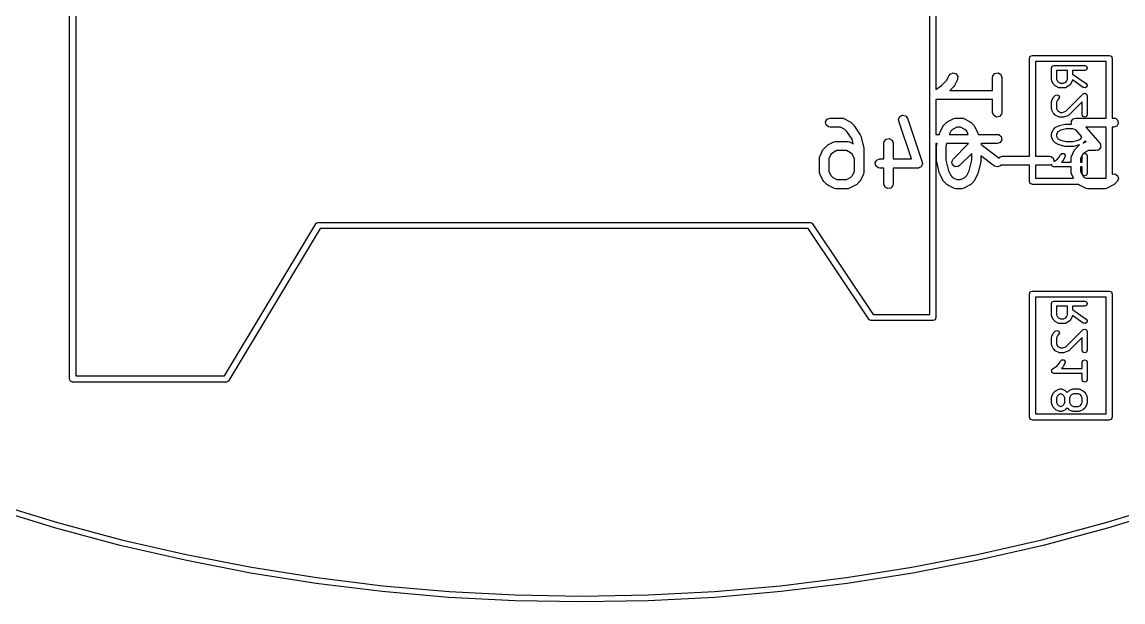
# Model space of a CAD drawing. Extents: x 107.3 to 170.9, y -113.5 to -51.4.
# Drawn here: x 130.01 to 147.93, y -113.5 to -104.06 of the extents above; entities that cross this region are included whole.
import ezdxf

# ---------------------------------------------------------------- set-up
doc = ezdxf.new("R2010")
doc.units = 0
doc.layers.add('BLACK', color=7, linetype='CONTINUOUS')

msp = doc.modelspace()

# ---------------------------------------------------------------- linework, layer by layer
at = {"layer": 'BLACK', "linetype": 'CONTINUOUS'}
for p, q in [((130.781, -109.867), (130.781, -94.6671)), ((130.881, -94.7171), (130.881, -109.817)), ((144.781, -108.817), (144.781, -94.7171)), ((144.881, -94.6671), (144.881, -105.154)), ((146.402, -104.65), (146.417, -104.615)), ((146.417, -104.615), (146.452, -104.6)), ((146.452, -104.6), (147.702, -104.6)), ((147.702, -104.6), (147.737, -104.615)), ((147.737, -104.615), (147.752, -104.65)), ((146.402, -106.239), (146.402, -104.65)), ((146.502, -104.7), (146.502, -106.239)), ((147.652, -104.7), (146.502, -104.7)), ((146.763, -104.805), (146.775, -104.776)), ((146.763, -104.995), (146.763, -104.805)), ((146.775, -104.776), (146.803, -104.765)), ((146.803, -104.765), (147.303, -104.765)), ((147.303, -104.765), (147.331, -104.776)), ((147.331, -104.776), (147.343, -104.805)), ((147.343, -104.805), (147.331, -104.833)), ((147.652, -105.619), (147.652, -104.7)), ((147.752, -104.65), (147.752, -105.619)), ((145.056, -105.01), (145.098, -104.926)), ((145.098, -104.926), (145.114, -104.905)), ((145.114, -104.905), (145.161, -104.885)), ((145.161, -104.885), (145.21, -104.899)), ((145.232, -104.993), (145.185, -105.088)), ((145.21, -104.899), (145.238, -104.942)), ((145.238, -104.942), (145.232, -104.993)), ((145.804, -104.96), (145.809, -104.934)), ((145.804, -105.17), (145.804, -104.96)), ((145.809, -104.934), (145.842, -104.895)), ((145.842, -104.895), (145.892, -104.886)), ((145.892, -104.886), (145.937, -104.911)), ((145.937, -104.911), (145.954, -104.96)), ((145.954, -104.96), (145.954, -105.531)), ((146.767, -105.004), (146.763, -104.995)), ((146.843, -104.845), (146.843, -104.986)), ((147.025, -104.845), (146.843, -104.845)), ((146.843, -104.986), (146.86, -105.019)), ((147.008, -105.019), (147.025, -104.986)), ((147.025, -104.986), (147.025, -104.845)), ((147.103, -104.999), (147.102, -105.004)), ((147.28, -105.123), (147.103, -104.999)), ((147.303, -104.845), (147.105, -104.845)), ((147.105, -104.845), (147.105, -104.903)), ((147.105, -104.903), (147.326, -105.058)), ((147.331, -104.833), (147.303, -104.845)), ((144.881, -105.154), (144.974, -105.092)), ((144.974, -105.092), (145.056, -105.01)), ((145.171, -105.108), (145.108, -105.17)), ((145.108, -105.17), (145.804, -105.17)), ((145.185, -105.088), (145.171, -105.106)), ((145.171, -105.106), (145.171, -105.108)), ((146.767, -105.013), (146.767, -105.004)), ((146.791, -105.061), (146.767, -105.013)), ((146.796, -105.065), (146.791, -105.061)), ((146.799, -105.071), (146.796, -105.065)), ((146.823, -105.095), (146.799, -105.071)), ((146.829, -105.097), (146.823, -105.095)), ((146.833, -105.102), (146.829, -105.097)), ((146.881, -105.126), (146.833, -105.102)), ((146.86, -105.019), (146.875, -105.034)), ((146.875, -105.034), (146.908, -105.05)), ((146.89, -105.127), (146.881, -105.126)), ((146.898, -105.13), (146.89, -105.127)), ((146.97, -105.13), (146.898, -105.13)), ((146.908, -105.05), (146.96, -105.05)), ((146.96, -105.05), (146.994, -105.034)), ((146.978, -105.127), (146.97, -105.13)), ((146.988, -105.126), (146.978, -105.127)), ((147.035, -105.102), (146.988, -105.126)), ((146.994, -105.034), (147.008, -105.019)), ((147.04, -105.097), (147.035, -105.102)), ((147.046, -105.095), (147.04, -105.097)), ((147.07, -105.071), (147.046, -105.095)), ((147.072, -105.065), (147.07, -105.071)), ((147.077, -105.061), (147.072, -105.065)), ((147.101, -105.013), (147.077, -105.061)), ((147.102, -105.004), (147.101, -105.013)), ((147.31, -105.13), (147.28, -105.123)), ((147.336, -105.113), (147.31, -105.13)), ((147.326, -105.058), (147.343, -105.084)), ((147.343, -105.084), (147.336, -105.113)), ((145.804, -105.32), (144.881, -105.32)), ((144.881, -105.32), (144.881, -105.885)), ((145.804, -105.531), (145.804, -105.32)), ((146.763, -105.352), (146.767, -105.344)), ((146.763, -105.471), (146.763, -105.352)), ((146.767, -105.334), (146.791, -105.287)), ((146.767, -105.344), (146.767, -105.334)), ((146.791, -105.287), (146.796, -105.283)), ((146.796, -105.283), (146.799, -105.276)), ((146.799, -105.276), (146.823, -105.253)), ((146.823, -105.253), (146.851, -105.241)), ((146.86, -105.328), (146.843, -105.362)), ((146.851, -105.241), (146.879, -105.253)), ((146.879, -105.309), (146.86, -105.328)), ((146.879, -105.253), (146.891, -105.281)), ((146.891, -105.281), (146.879, -105.309)), ((146.996, -105.508), (147.275, -105.229)), ((147.263, -105.354), (147.046, -105.571)), ((147.263, -105.567), (147.263, -105.354)), ((147.275, -105.229), (147.286, -105.224)), ((147.286, -105.224), (147.303, -105.217)), ((147.303, -105.217), (147.331, -105.229)), ((147.331, -105.229), (147.343, -105.257)), ((147.343, -105.257), (147.343, -105.567)), ((145.822, -105.579), (145.804, -105.531)), ((145.954, -105.531), (145.95, -105.557)), ((146.767, -105.48), (146.763, -105.471)), ((146.767, -105.489), (146.767, -105.48)), ((146.791, -105.537), (146.767, -105.489)), ((146.796, -105.541), (146.791, -105.537)), ((146.843, -105.362), (146.843, -105.462)), ((146.843, -105.462), (146.86, -105.495)), ((146.86, -105.495), (146.875, -105.51)), ((146.875, -105.51), (146.908, -105.527)), ((146.908, -105.527), (146.94, -105.527)), ((146.94, -105.527), (146.996, -105.508)), ((143.084, -105.681), (143.109, -105.637)), ((143.093, -105.732), (143.084, -105.681)), ((143.109, -105.637), (143.158, -105.619)), ((143.158, -105.619), (143.348, -105.619)), ((143.348, -105.619), (143.374, -105.624)), ((143.374, -105.624), (143.377, -105.627)), ((143.377, -105.627), (143.382, -105.627)), ((143.382, -105.627), (143.477, -105.675)), ((143.477, -105.675), (143.495, -105.688)), ((143.495, -105.688), (143.496, -105.689)), ((143.496, -105.689), (143.544, -105.737)), ((144.273, -105.645), (144.292, -105.597)), ((144.277, -105.671), (144.273, -105.645)), ((144.482, -106.286), (144.277, -105.671)), ((144.292, -105.597), (144.337, -105.573)), ((144.337, -105.573), (144.387, -105.583)), ((144.387, -105.583), (144.419, -105.623)), ((144.419, -105.623), (144.657, -106.337)), ((145.009, -105.737), (145.057, -105.689)), ((145.057, -105.689), (145.075, -105.676)), ((145.075, -105.676), (145.076, -105.675)), ((145.076, -105.675), (145.172, -105.627)), ((145.172, -105.627), (145.197, -105.62)), ((145.197, -105.62), (145.201, -105.621)), ((145.201, -105.621), (145.205, -105.619)), ((145.205, -105.619), (145.3, -105.619)), ((145.3, -105.619), (145.326, -105.624)), ((145.326, -105.624), (145.33, -105.627)), ((145.33, -105.627), (145.334, -105.627)), ((145.334, -105.627), (145.429, -105.675)), ((145.429, -105.675), (145.447, -105.688)), ((145.447, -105.688), (145.449, -105.689)), ((145.449, -105.689), (145.496, -105.737)), ((145.866, -105.605), (145.822, -105.579)), ((145.917, -105.596), (145.866, -105.605)), ((145.95, -105.557), (145.917, -105.596)), ((146.799, -105.547), (146.796, -105.541)), ((146.823, -105.571), (146.799, -105.547)), ((146.829, -105.574), (146.823, -105.571)), ((146.833, -105.579), (146.829, -105.574)), ((146.881, -105.602), (146.833, -105.579)), ((146.89, -105.603), (146.881, -105.602)), ((146.889, -105.742), (146.984, -105.718)), ((146.898, -105.607), (146.89, -105.603)), ((146.946, -105.607), (146.898, -105.607)), ((146.952, -105.604), (146.946, -105.607)), ((146.959, -105.605), (146.952, -105.604)), ((147.03, -105.581), (146.959, -105.605)), ((146.984, -105.718), (146.989, -105.719)), ((146.989, -105.719), (146.994, -105.717)), ((146.994, -105.717), (147.088, -105.717)), ((147.037, -105.575), (147.03, -105.581)), ((147.046, -105.571), (147.037, -105.575)), ((147.084, -105.681), (147.087, -105.676)), ((147.087, -105.701), (147.084, -105.681)), ((147.087, -105.67), (147.099, -105.655)), ((147.087, -105.676), (147.087, -105.67)), ((147.088, -105.717), (147.087, -105.701)), ((147.099, -105.655), (147.109, -105.637)), ((147.109, -105.637), (147.115, -105.635)), ((147.115, -105.635), (147.119, -105.63)), ((147.119, -105.63), (147.139, -105.626)), ((147.139, -105.626), (147.158, -105.619)), ((147.158, -105.619), (147.652, -105.619)), ((147.275, -105.595), (147.263, -105.567)), ((147.303, -105.607), (147.275, -105.595)), ((147.331, -105.595), (147.303, -105.607)), ((147.343, -105.567), (147.331, -105.595)), ((147.752, -105.619), (147.777, -105.619)), ((147.777, -105.619), (147.802, -105.624)), ((147.802, -105.624), (147.842, -105.657)), ((147.85, -105.708), (147.825, -105.752)), ((147.842, -105.657), (147.85, -105.708)), ((143.132, -105.765), (143.093, -105.732)), ((143.158, -105.769), (143.132, -105.765)), ((143.33, -105.769), (143.158, -105.769)), ((143.399, -105.804), (143.33, -105.769)), ((143.433, -105.837), (143.399, -105.804)), ((143.517, -105.963), (143.433, -105.837)), ((143.544, -105.737), (143.551, -105.746)), ((143.551, -105.746), (143.553, -105.748)), ((143.553, -105.748), (143.649, -105.891)), ((143.649, -105.891), (143.659, -105.914)), ((144.881, -105.885), (144.938, -105.885)), ((144.938, -105.885), (144.942, -105.867)), ((144.942, -105.867), (144.947, -105.855)), ((144.947, -105.855), (144.948, -105.851)), ((144.948, -105.851), (144.995, -105.756)), ((144.995, -105.756), (145.009, -105.738)), ((145.009, -105.738), (145.009, -105.737)), ((145.124, -105.834), (145.099, -105.885)), ((145.099, -105.885), (145.407, -105.885)), ((145.154, -105.804), (145.124, -105.834)), ((145.223, -105.769), (145.154, -105.804)), ((145.283, -105.769), (145.223, -105.769)), ((145.351, -105.804), (145.283, -105.769)), ((145.382, -105.834), (145.351, -105.804)), ((145.407, -105.885), (145.382, -105.834)), ((145.496, -105.737), (145.509, -105.755)), ((145.509, -105.755), (145.51, -105.756)), ((145.51, -105.756), (145.558, -105.851)), ((145.558, -105.851), (145.562, -105.864)), ((145.562, -105.864), (145.564, -105.867)), ((145.564, -105.867), (145.568, -105.885)), ((145.568, -105.885), (145.879, -105.885)), ((145.879, -105.885), (145.905, -105.889)), ((145.905, -105.889), (145.944, -105.922)), ((146.763, -105.876), (146.767, -105.868)), ((146.763, -105.924), (146.763, -105.876)), ((146.767, -105.858), (146.791, -105.811)), ((146.767, -105.868), (146.767, -105.858)), ((146.791, -105.811), (146.796, -105.806)), ((146.796, -105.806), (146.799, -105.8)), ((146.799, -105.8), (146.823, -105.776)), ((146.823, -105.776), (146.829, -105.774)), ((146.829, -105.774), (146.833, -105.769)), ((146.833, -105.769), (146.881, -105.745)), ((146.86, -105.852), (146.843, -105.886)), ((146.843, -105.886), (146.843, -105.914)), ((146.875, -105.838), (146.86, -105.852)), ((146.912, -105.819), (146.875, -105.838)), ((146.881, -105.745), (146.885, -105.745)), ((146.885, -105.745), (146.889, -105.742)), ((146.999, -105.797), (146.912, -105.819)), ((147.108, -105.797), (146.999, -105.797)), ((147.159, -105.81), (147.108, -105.797)), ((147.259, -105.924), (147.159, -105.81)), ((147.323, -105.769), (147.547, -106.026)), ((147.652, -105.769), (147.323, -105.769)), ((147.652, -106.6), (147.652, -105.769)), ((147.777, -105.769), (147.752, -105.769)), ((147.752, -105.769), (147.752, -106.531)), ((147.825, -105.752), (147.777, -105.769)), ((143.057, -106.118), (143.105, -106.07)), ((143.105, -106.07), (143.123, -106.057)), ((143.123, -106.057), (143.124, -106.056)), ((143.124, -106.056), (143.219, -106.008)), ((143.219, -106.008), (143.244, -106.001)), ((143.244, -106.001), (143.249, -106.002)), ((143.249, -106.002), (143.253, -106)), ((143.253, -106), (143.443, -106)), ((143.443, -106), (143.469, -106.005)), ((143.469, -106.005), (143.472, -106.008)), ((143.472, -106.008), (143.477, -106.008)), ((143.477, -106.008), (143.535, -106.037)), ((143.535, -106.037), (143.517, -105.963)), ((143.659, -105.914), (143.659, -105.914)), ((143.659, -105.914), (143.707, -106.105)), ((144.035, -106.028), (144.039, -106.002)), ((144.035, -106.286), (144.035, -106.028)), ((144.039, -106.002), (144.072, -105.963)), ((144.072, -105.963), (144.123, -105.954)), ((144.123, -105.954), (144.167, -105.98)), ((144.167, -105.98), (144.185, -106.028)), ((144.185, -106.028), (144.185, -106.286)), ((144.9, -106.035), (144.881, -106.035)), ((144.881, -106.035), (144.881, -108.867)), ((144.892, -106.075), (144.895, -106.061)), ((144.892, -106.314), (144.892, -106.075)), ((144.894, -106.057), (144.9, -106.035)), ((144.895, -106.061), (144.894, -106.057)), ((145.055, -106.035), (145.042, -106.085)), ((145.413, -106.035), (145.055, -106.035)), ((145.16, -106.287), (145.413, -106.035)), ((145.625, -106.035), (145.613, -106.047)), ((145.613, -106.047), (145.911, -106.27)), ((145.879, -106.035), (145.625, -106.035)), ((145.928, -106.017), (145.879, -106.035)), ((145.953, -105.973), (145.928, -106.017)), ((145.944, -105.922), (145.953, -105.973)), ((146.767, -105.932), (146.763, -105.924)), ((146.767, -105.942), (146.767, -105.932)), ((146.791, -105.989), (146.767, -105.942)), ((146.796, -105.994), (146.791, -105.989)), ((146.799, -106), (146.796, -105.994)), ((146.823, -106.024), (146.799, -106)), ((146.829, -106.026), (146.823, -106.024)), ((146.833, -106.031), (146.829, -106.026)), ((146.881, -106.055), (146.833, -106.031)), ((146.843, -105.914), (146.86, -105.948)), ((146.86, -105.948), (146.875, -105.962)), ((146.875, -105.962), (146.912, -105.981)), ((146.885, -106.055), (146.881, -106.055)), ((146.889, -106.058), (146.885, -106.055)), ((146.984, -106.082), (146.889, -106.058)), ((146.912, -105.981), (146.999, -106.003)), ((146.999, -106.003), (147.108, -106.003)), ((147.108, -106.003), (147.194, -105.981)), ((147.217, -106.058), (147.122, -106.082)), ((147.152, -106.118), (147.2, -106.07)), ((147.194, -105.981), (147.232, -105.962)), ((147.2, -106.07), (147.217, -106.058)), ((147.232, -105.962), (147.247, -105.948)), ((147.247, -105.948), (147.259, -105.924)), ((147.277, -106.027), (147.315, -106.008)), ((147.278, -106.026), (147.277, -106.027)), ((147.284, -106.024), (147.278, -106.026)), ((147.308, -106), (147.284, -106.024)), ((147.31, -105.994), (147.308, -106)), ((147.315, -105.989), (147.31, -105.994)), ((147.329, -106.004), (147.315, -105.989)), ((147.315, -105.989), (147.315, -105.989)), ((147.315, -106.008), (147.329, -106.004)), ((147.547, -106.026), (147.553, -106.036)), ((147.553, -106.036), (147.556, -106.038)), ((147.556, -106.038), (147.556, -106.041)), ((147.556, -106.041), (147.561, -106.048)), ((147.561, -106.048), (147.561, -106.069)), ((147.561, -106.069), (147.565, -106.088)), ((142.987, -106.266), (142.992, -106.24)), ((142.992, -106.24), (142.995, -106.237)), ((142.995, -106.232), (143.043, -106.137)), ((142.995, -106.237), (142.995, -106.232)), ((143.043, -106.137), (143.056, -106.119)), ((143.056, -106.119), (143.057, -106.118)), ((143.172, -106.215), (143.137, -106.284)), ((143.202, -106.185), (143.172, -106.215)), ((143.271, -106.15), (143.202, -106.185)), ((143.426, -106.15), (143.271, -106.15)), ((143.494, -106.185), (143.426, -106.15)), ((143.525, -106.215), (143.494, -106.185)), ((143.559, -106.284), (143.525, -106.215)), ((143.707, -106.105), (143.708, -106.12)), ((143.708, -106.12), (143.709, -106.123)), ((143.709, -106.123), (143.709, -106.504)), ((145.042, -106.085), (145.042, -106.304)), ((145.464, -106.196), (145.266, -106.394)), ((145.464, -106.304), (145.464, -106.196)), ((145.834, -106.4), (145.614, -106.235)), ((145.614, -106.235), (145.614, -106.314)), ((145.911, -106.27), (145.919, -106.256)), ((145.919, -106.256), (145.967, -106.239)), ((145.967, -106.239), (146.402, -106.239)), ((146.502, -106.239), (146.729, -106.239)), ((146.729, -106.239), (146.755, -106.243)), ((146.755, -106.243), (146.794, -106.276)), ((146.889, -106.257), (146.91, -106.215)), ((146.91, -106.215), (146.933, -106.195)), ((146.933, -106.195), (146.964, -106.198)), ((146.982, -106.251), (146.958, -106.299)), ((146.964, -106.198), (146.984, -106.221)), ((146.984, -106.221), (146.982, -106.251)), ((146.989, -106.081), (146.984, -106.082)), ((146.994, -106.083), (146.989, -106.081)), ((147.113, -106.083), (146.994, -106.083)), ((147.083, -106.266), (147.087, -106.24)), ((147.087, -106.24), (147.09, -106.237)), ((147.09, -106.237), (147.091, -106.232)), ((147.091, -106.232), (147.138, -106.137)), ((147.117, -106.081), (147.113, -106.083)), ((147.122, -106.082), (147.117, -106.081)), ((147.138, -106.137), (147.151, -106.119)), ((147.151, -106.119), (147.152, -106.118)), ((147.267, -106.215), (147.233, -106.284)), ((147.263, -106.233), (147.273, -106.208)), ((147.263, -106.336), (147.263, -106.233)), ((147.273, -106.208), (147.267, -106.215)), ((147.297, -106.185), (147.278, -106.204)), ((147.278, -106.204), (147.303, -106.193)), ((147.366, -106.15), (147.297, -106.185)), ((147.303, -106.193), (147.331, -106.205)), ((147.331, -106.205), (147.343, -106.233)), ((147.343, -106.233), (147.343, -106.519)), ((147.491, -106.15), (147.366, -106.15)), ((147.51, -106.144), (147.491, -106.15)), ((147.53, -106.14), (147.51, -106.144)), ((147.534, -106.135), (147.53, -106.14)), ((147.539, -106.133), (147.534, -106.135)), ((147.549, -106.115), (147.539, -106.133)), ((147.562, -106.1), (147.549, -106.115)), ((147.565, -106.088), (147.562, -106.094)), ((147.562, -106.094), (147.562, -106.1)), ((142.987, -106.504), (142.987, -106.266)), ((143.137, -106.284), (143.137, -106.486)), ((143.559, -106.486), (143.559, -106.284)), ((143.893, -106.348), (143.919, -106.304)), ((143.902, -106.399), (143.893, -106.348)), ((143.941, -106.432), (143.902, -106.399)), ((143.919, -106.304), (143.967, -106.286)), ((143.967, -106.436), (143.941, -106.432)), ((143.967, -106.286), (144.035, -106.286)), ((144.185, -106.286), (144.482, -106.286)), ((144.592, -106.434), (144.586, -106.436)), ((144.597, -106.435), (144.592, -106.434)), ((144.615, -106.426), (144.597, -106.435)), ((144.634, -106.419), (144.615, -106.426)), ((144.637, -106.414), (144.634, -106.419)), ((144.642, -106.411), (144.637, -106.414)), ((144.65, -106.392), (144.642, -106.411)), ((144.66, -106.374), (144.65, -106.392)), ((144.657, -106.337), (144.661, -106.363)), ((144.661, -106.363), (144.659, -106.369)), ((144.659, -106.369), (144.66, -106.374)), ((144.893, -106.317), (144.892, -106.314)), ((144.894, -106.332), (144.893, -106.317)), ((144.942, -106.522), (144.894, -106.332)), ((145.042, -106.304), (145.085, -106.478)), ((145.138, -106.334), (145.16, -106.287)), ((145.151, -106.383), (145.138, -106.334)), ((145.193, -106.413), (145.151, -106.383)), ((145.244, -106.408), (145.193, -106.413)), ((145.266, -106.394), (145.244, -106.408)), ((145.42, -106.478), (145.464, -106.304)), ((145.611, -106.332), (145.564, -106.522)), ((145.614, -106.314), (145.611, -106.328)), ((145.611, -106.328), (145.611, -106.332)), ((145.883, -106.415), (145.834, -106.4)), ((145.931, -106.395), (145.883, -106.415)), ((145.938, -106.381), (145.931, -106.395)), ((145.941, -106.384), (145.938, -106.381)), ((145.967, -106.389), (145.941, -106.384)), ((146.402, -106.389), (145.967, -106.389)), ((146.402, -106.65), (146.402, -106.389)), ((146.729, -106.389), (146.502, -106.389)), ((146.502, -106.389), (146.502, -106.6)), ((146.763, -106.376), (146.729, -106.389)), ((146.768, -106.387), (146.763, -106.376)), ((146.763, -106.376), (146.763, -106.376)), ((146.77, -106.398), (146.768, -106.387)), ((146.773, -106.401), (146.77, -106.398)), ((146.775, -106.404), (146.773, -106.401)), ((146.786, -106.409), (146.775, -106.404)), ((146.795, -106.415), (146.786, -106.409)), ((146.794, -106.276), (146.803, -106.327)), ((146.799, -106.415), (146.795, -106.415)), ((146.803, -106.416), (146.799, -106.415)), ((146.801, -106.329), (146.849, -106.297)), ((146.803, -106.327), (146.801, -106.329)), ((147.083, -106.416), (146.803, -106.416)), ((146.849, -106.297), (146.889, -106.257)), ((146.951, -106.309), (146.924, -106.336)), ((146.924, -106.336), (147.083, -106.336)), ((146.953, -106.303), (146.951, -106.309)), ((146.958, -106.299), (146.953, -106.303)), ((147.083, -106.336), (147.083, -106.266)), ((147.083, -106.504), (147.083, -106.416)), ((147.233, -106.284), (147.233, -106.336)), ((147.233, -106.336), (147.263, -106.336)), ((147.263, -106.416), (147.233, -106.416)), ((147.233, -106.416), (147.233, -106.486)), ((147.263, -106.519), (147.263, -106.416)), ((142.989, -106.508), (142.987, -106.504)), ((142.988, -106.513), (142.989, -106.508)), ((142.995, -106.538), (142.988, -106.513)), ((143.043, -106.633), (142.995, -106.538)), ((143.137, -106.486), (143.172, -106.555)), ((143.172, -106.555), (143.202, -106.585)), ((143.202, -106.585), (143.271, -106.619)), ((143.426, -106.619), (143.494, -106.585)), ((143.494, -106.585), (143.525, -106.555)), ((143.525, -106.555), (143.559, -106.486)), ((143.701, -106.538), (143.653, -106.633)), ((143.704, -106.53), (143.701, -106.533)), ((143.701, -106.533), (143.701, -106.538)), ((143.709, -106.504), (143.704, -106.53)), ((144.035, -106.436), (143.967, -106.436)), ((144.035, -106.694), (144.035, -106.436)), ((144.586, -106.436), (144.185, -106.436)), ((144.185, -106.436), (144.185, -106.694)), ((144.944, -106.525), (144.942, -106.522)), ((144.948, -106.538), (144.944, -106.525)), ((144.995, -106.633), (144.948, -106.538)), ((145.085, -106.478), (145.124, -106.555)), ((145.124, -106.555), (145.154, -106.585)), ((145.154, -106.585), (145.223, -106.619)), ((145.283, -106.619), (145.351, -106.585)), ((145.351, -106.585), (145.382, -106.555)), ((145.382, -106.555), (145.42, -106.478)), ((145.558, -106.538), (145.51, -106.633)), ((145.564, -106.522), (145.558, -106.534)), ((145.558, -106.534), (145.558, -106.538)), ((146.502, -106.6), (147.122, -106.6)), ((147.084, -106.508), (147.083, -106.504)), ((147.083, -106.513), (147.084, -106.508)), ((147.091, -106.538), (147.083, -106.513)), ((147.122, -106.6), (147.091, -106.538)), ((147.233, -106.486), (147.267, -106.555)), ((147.275, -106.547), (147.263, -106.519)), ((147.267, -106.555), (147.297, -106.585)), ((147.303, -106.559), (147.275, -106.547)), ((147.297, -106.585), (147.327, -106.6)), ((147.331, -106.547), (147.303, -106.559)), ((147.327, -106.6), (147.652, -106.6)), ((147.343, -106.519), (147.331, -106.547)), ((147.752, -106.531), (147.796, -106.527)), ((147.796, -106.527), (147.838, -106.556)), ((147.851, -106.606), (147.83, -106.652)), ((147.838, -106.556), (147.851, -106.606)), ((143.044, -106.634), (143.043, -106.633)), ((143.057, -106.652), (143.044, -106.634)), ((143.105, -106.7), (143.057, -106.652)), ((143.106, -106.701), (143.105, -106.7)), ((143.124, -106.714), (143.106, -106.701)), ((143.219, -106.762), (143.124, -106.714)), ((143.224, -106.762), (143.219, -106.762)), ((143.227, -106.765), (143.224, -106.762)), ((143.253, -106.769), (143.227, -106.765)), ((143.443, -106.769), (143.253, -106.769)), ((143.271, -106.619), (143.426, -106.619)), ((143.448, -106.768), (143.443, -106.769)), ((143.452, -106.769), (143.448, -106.768)), ((143.477, -106.762), (143.452, -106.769)), ((143.572, -106.714), (143.477, -106.762)), ((143.573, -106.713), (143.572, -106.714)), ((143.592, -106.7), (143.573, -106.713)), ((143.639, -106.652), (143.592, -106.7)), ((143.64, -106.651), (143.639, -106.652)), ((143.653, -106.633), (143.64, -106.651)), ((144.053, -106.743), (144.035, -106.694)), ((144.097, -106.768), (144.053, -106.743)), ((144.147, -106.759), (144.097, -106.768)), ((144.18, -106.72), (144.147, -106.759)), ((144.185, -106.694), (144.18, -106.72)), ((144.996, -106.634), (144.995, -106.633)), ((145.009, -106.652), (144.996, -106.634)), ((145.057, -106.7), (145.009, -106.652)), ((145.058, -106.701), (145.057, -106.7)), ((145.076, -106.714), (145.058, -106.701)), ((145.172, -106.762), (145.076, -106.714)), ((145.176, -106.762), (145.172, -106.762)), ((145.18, -106.765), (145.176, -106.762)), ((145.205, -106.769), (145.18, -106.765)), ((145.3, -106.769), (145.205, -106.769)), ((145.223, -106.619), (145.283, -106.619)), ((145.305, -106.768), (145.3, -106.769)), ((145.309, -106.769), (145.305, -106.768)), ((145.334, -106.762), (145.309, -106.769)), ((145.429, -106.714), (145.334, -106.762)), ((145.43, -106.713), (145.429, -106.714)), ((145.449, -106.7), (145.43, -106.713)), ((145.496, -106.652), (145.449, -106.7)), ((145.497, -106.651), (145.496, -106.652)), ((145.51, -106.633), (145.497, -106.651)), ((146.417, -106.685), (146.402, -106.65)), ((146.452, -106.7), (146.417, -106.685)), ((147.2, -106.7), (146.452, -106.7)), ((147.201, -106.701), (147.2, -106.7)), ((147.219, -106.714), (147.201, -106.701)), ((147.315, -106.762), (147.219, -106.714)), ((147.319, -106.762), (147.315, -106.762)), ((147.322, -106.765), (147.319, -106.762)), ((147.348, -106.769), (147.322, -106.765)), ((147.634, -106.769), (147.348, -106.769)), ((147.638, -106.768), (147.634, -106.769)), ((147.642, -106.769), (147.638, -106.768)), ((147.667, -106.762), (147.642, -106.769)), ((147.763, -106.714), (147.667, -106.762)), ((147.764, -106.713), (147.763, -106.714)), ((147.782, -106.7), (147.764, -106.713)), ((147.83, -106.652), (147.782, -106.7)), ((134.796, -107.332), (134.808, -107.327)), ((134.808, -107.327), (134.819, -107.319)), ((134.819, -107.319), (134.826, -107.32)), ((134.826, -107.32), (134.831, -107.317)), ((134.831, -107.317), (142.831, -107.317)), ((142.831, -107.317), (142.836, -107.319)), ((142.836, -107.319), (142.841, -107.318)), ((142.841, -107.318), (142.853, -107.326)), ((142.853, -107.326), (142.867, -107.332)), ((133.303, -109.817), (134.789, -107.341)), ((134.86, -107.417), (133.374, -109.893)), ((134.789, -107.341), (134.794, -107.338)), ((134.794, -107.338), (134.796, -107.332)), ((142.805, -107.417), (134.86, -107.417)), ((143.79, -108.895), (142.805, -107.417)), ((142.867, -107.332), (142.869, -107.337)), ((142.869, -107.337), (142.873, -107.339)), ((142.873, -107.339), (143.858, -108.817)), ((146.402, -108.485), (146.417, -108.45)), ((146.402, -110.485), (146.402, -108.485)), ((146.417, -108.45), (146.452, -108.435)), ((146.452, -108.435), (147.702, -108.435)), ((146.502, -108.535), (146.502, -110.435)), ((147.652, -108.535), (146.502, -108.535)), ((147.652, -110.435), (147.652, -108.535)), ((147.702, -108.435), (147.737, -108.45)), ((147.737, -108.45), (147.752, -108.485)), ((147.752, -108.485), (147.752, -110.485)), ((146.763, -108.64), (146.775, -108.612)), ((146.763, -108.831), (146.763, -108.64)), ((146.775, -108.612), (146.803, -108.6)), ((146.803, -108.6), (147.303, -108.6)), ((146.843, -108.68), (146.843, -108.821)), ((147.025, -108.68), (146.843, -108.68)), ((147.025, -108.821), (147.025, -108.68)), ((147.303, -108.68), (147.105, -108.68)), ((147.105, -108.68), (147.105, -108.738)), ((147.105, -108.738), (147.326, -108.893)), ((147.303, -108.6), (147.331, -108.612)), ((147.331, -108.668), (147.303, -108.68)), ((147.331, -108.612), (147.343, -108.64)), ((147.343, -108.64), (147.331, -108.668)), ((143.794, -108.898), (143.79, -108.895)), ((143.796, -108.902), (143.794, -108.898)), ((143.809, -108.908), (143.796, -108.902)), ((143.822, -108.916), (143.809, -108.908)), ((143.827, -108.915), (143.822, -108.916)), ((143.831, -108.917), (143.827, -108.915)), ((144.831, -108.917), (143.831, -108.917)), ((143.858, -108.817), (144.781, -108.817)), ((144.867, -108.902), (144.831, -108.917)), ((144.881, -108.867), (144.867, -108.902)), ((146.767, -108.839), (146.763, -108.831)), ((146.767, -108.849), (146.767, -108.839)), ((146.791, -108.896), (146.767, -108.849)), ((146.796, -108.9), (146.791, -108.896)), ((146.799, -108.907), (146.796, -108.9)), ((146.823, -108.93), (146.799, -108.907)), ((146.829, -108.933), (146.823, -108.93)), ((146.833, -108.938), (146.829, -108.933)), ((146.881, -108.962), (146.833, -108.938)), ((146.843, -108.821), (146.86, -108.855)), ((146.86, -108.855), (146.875, -108.869)), ((146.875, -108.869), (146.908, -108.886)), ((146.908, -108.886), (146.96, -108.886)), ((146.96, -108.886), (146.994, -108.869)), ((147.035, -108.938), (146.988, -108.962)), ((146.994, -108.869), (147.008, -108.855)), ((147.008, -108.855), (147.025, -108.821)), ((147.04, -108.933), (147.035, -108.938)), ((147.046, -108.93), (147.04, -108.933)), ((147.07, -108.907), (147.046, -108.93)), ((147.072, -108.9), (147.07, -108.907)), ((147.077, -108.896), (147.072, -108.9)), ((147.101, -108.849), (147.077, -108.896)), ((147.102, -108.839), (147.101, -108.849)), ((147.103, -108.835), (147.102, -108.839)), ((147.28, -108.959), (147.103, -108.835)), ((147.326, -108.893), (147.343, -108.919)), ((147.343, -108.919), (147.336, -108.949)), ((146.767, -109.17), (146.791, -109.122)), ((146.791, -109.122), (146.796, -109.118)), ((146.796, -109.118), (146.799, -109.112)), ((146.799, -109.112), (146.823, -109.088)), ((146.823, -109.088), (146.851, -109.076)), ((146.851, -109.076), (146.879, -109.088)), ((146.879, -109.088), (146.891, -109.116)), ((146.891, -109.116), (146.879, -109.145)), ((146.89, -108.962), (146.881, -108.962)), ((146.898, -108.966), (146.89, -108.962)), ((146.97, -108.966), (146.898, -108.966)), ((146.978, -108.962), (146.97, -108.966)), ((146.988, -108.962), (146.978, -108.962)), ((146.996, -109.343), (147.275, -109.064)), ((147.275, -109.064), (147.283, -109.061)), ((147.31, -108.965), (147.28, -108.959)), ((147.283, -109.061), (147.303, -109.053)), ((147.303, -109.053), (147.331, -109.064)), ((147.336, -108.949), (147.31, -108.965)), ((147.331, -109.064), (147.343, -109.093)), ((147.343, -109.093), (147.343, -109.402)), ((146.763, -109.188), (146.767, -109.179)), ((146.763, -109.307), (146.763, -109.188)), ((146.767, -109.179), (146.767, -109.17)), ((146.86, -109.164), (146.843, -109.197)), ((146.843, -109.197), (146.843, -109.297)), ((146.843, -109.297), (146.86, -109.331)), ((146.879, -109.145), (146.86, -109.164)), ((147.263, -109.189), (147.046, -109.407)), ((147.263, -109.402), (147.263, -109.189)), ((146.767, -109.315), (146.763, -109.307)), ((146.767, -109.325), (146.767, -109.315)), ((146.791, -109.372), (146.767, -109.325)), ((146.796, -109.377), (146.791, -109.372)), ((146.799, -109.383), (146.796, -109.377)), ((146.823, -109.407), (146.799, -109.383)), ((146.829, -109.409), (146.823, -109.407)), ((146.833, -109.414), (146.829, -109.409)), ((146.881, -109.438), (146.833, -109.414)), ((146.86, -109.331), (146.875, -109.345)), ((146.875, -109.345), (146.908, -109.362)), ((146.89, -109.439), (146.881, -109.438)), ((146.898, -109.442), (146.89, -109.439)), ((146.946, -109.442), (146.898, -109.442)), ((146.908, -109.362), (146.94, -109.362)), ((146.94, -109.362), (146.996, -109.343)), ((146.952, -109.44), (146.946, -109.442)), ((146.959, -109.44), (146.952, -109.44)), ((147.03, -109.416), (146.959, -109.44)), ((147.037, -109.41), (147.03, -109.416)), ((147.046, -109.407), (147.037, -109.41)), ((147.275, -109.43), (147.263, -109.402)), ((147.303, -109.442), (147.275, -109.43)), ((147.331, -109.43), (147.303, -109.442)), ((147.343, -109.402), (147.331, -109.43)), ((146.781, -109.702), (146.849, -109.657)), ((146.849, -109.657), (146.889, -109.616)), ((146.889, -109.616), (146.91, -109.575)), ((146.91, -109.575), (146.933, -109.555)), ((146.933, -109.555), (146.964, -109.557)), ((146.958, -109.658), (146.953, -109.662)), ((146.982, -109.61), (146.958, -109.658)), ((146.964, -109.557), (146.984, -109.58)), ((146.984, -109.58), (146.982, -109.61)), ((147.263, -109.593), (147.275, -109.564)), ((147.263, -109.695), (147.263, -109.593)), ((147.275, -109.564), (147.303, -109.553)), ((147.303, -109.553), (147.331, -109.564)), ((147.331, -109.564), (147.343, -109.593)), ((147.343, -109.593), (147.343, -109.878)), ((130.881, -109.817), (133.303, -109.817)), ((146.763, -109.735), (146.765, -109.732)), ((146.768, -109.746), (146.763, -109.735)), ((146.764, -109.728), (146.77, -109.718)), ((146.765, -109.732), (146.764, -109.728)), ((146.77, -109.758), (146.768, -109.746)), ((146.77, -109.718), (146.775, -109.707)), ((146.773, -109.76), (146.77, -109.758)), ((146.775, -109.764), (146.773, -109.76)), ((146.775, -109.707), (146.779, -109.706)), ((146.786, -109.768), (146.775, -109.764)), ((146.779, -109.706), (146.781, -109.702)), ((146.795, -109.775), (146.786, -109.768)), ((146.799, -109.774), (146.795, -109.775)), ((146.803, -109.775), (146.799, -109.774)), ((147.263, -109.775), (146.803, -109.775)), ((146.951, -109.668), (146.924, -109.695)), ((146.924, -109.695), (147.263, -109.695)), ((146.953, -109.662), (146.951, -109.668)), ((147.263, -109.878), (147.263, -109.775)), ((130.796, -109.902), (130.781, -109.867)), ((130.831, -109.917), (130.796, -109.902)), ((133.331, -109.917), (130.831, -109.917)), ((133.337, -109.915), (133.331, -109.917)), ((133.344, -109.916), (133.337, -109.915)), ((133.354, -109.908), (133.344, -109.916)), ((133.367, -109.902), (133.354, -109.908)), ((133.369, -109.897), (133.367, -109.902)), ((133.374, -109.893), (133.369, -109.897)), ((147.275, -109.907), (147.263, -109.878)), ((147.303, -109.918), (147.275, -109.907)), ((147.331, -109.907), (147.303, -109.918)), ((147.343, -109.878), (147.331, -109.907)), ((146.763, -110.164), (146.767, -110.155)), ((146.763, -110.259), (146.763, -110.164)), ((146.767, -110.146), (146.791, -110.098)), ((146.767, -110.155), (146.767, -110.146)), ((146.791, -110.098), (146.796, -110.094)), ((146.796, -110.094), (146.799, -110.088)), ((146.799, -110.088), (146.823, -110.064)), ((146.823, -110.064), (146.829, -110.062)), ((146.829, -110.062), (146.833, -110.057)), ((146.833, -110.057), (146.881, -110.033)), ((146.86, -110.14), (146.843, -110.173)), ((146.843, -110.173), (146.843, -110.25)), ((146.875, -110.125), (146.86, -110.14)), ((146.908, -110.109), (146.875, -110.125)), ((146.881, -110.033), (146.89, -110.032)), ((146.89, -110.032), (146.898, -110.029)), ((146.898, -110.029), (146.922, -110.029)), ((146.913, -110.109), (146.908, -110.109)), ((146.946, -110.125), (146.913, -110.109)), ((146.922, -110.029), (146.931, -110.032)), ((146.931, -110.032), (146.94, -110.033)), ((146.94, -110.033), (146.988, -110.057)), ((146.961, -110.14), (146.946, -110.125)), ((146.977, -110.173), (146.961, -110.14)), ((146.977, -110.25), (146.977, -110.173)), ((146.988, -110.057), (146.992, -110.062)), ((146.992, -110.062), (146.998, -110.064)), ((146.998, -110.064), (147.017, -110.084)), ((147.017, -110.084), (147.037, -110.064)), ((147.037, -110.064), (147.043, -110.062)), ((147.043, -110.062), (147.047, -110.057)), ((147.047, -110.057), (147.095, -110.033)), ((147.074, -110.14), (147.057, -110.173)), ((147.057, -110.173), (147.057, -110.25)), ((147.089, -110.125), (147.074, -110.14)), ((147.122, -110.109), (147.089, -110.125)), ((147.095, -110.033), (147.104, -110.032)), ((147.104, -110.032), (147.113, -110.029)), ((147.113, -110.029), (147.208, -110.029)), ((147.199, -110.109), (147.122, -110.109)), ((147.232, -110.125), (147.199, -110.109)), ((147.208, -110.029), (147.217, -110.032)), ((147.217, -110.032), (147.226, -110.033)), ((147.226, -110.033), (147.273, -110.057)), ((147.247, -110.14), (147.232, -110.125)), ((147.263, -110.173), (147.247, -110.14)), ((147.263, -110.25), (147.263, -110.173)), ((147.273, -110.057), (147.278, -110.062)), ((147.278, -110.062), (147.284, -110.064)), ((147.284, -110.064), (147.308, -110.088)), ((147.308, -110.088), (147.31, -110.094)), ((147.31, -110.094), (147.315, -110.098)), ((147.315, -110.098), (147.339, -110.146)), ((147.339, -110.146), (147.34, -110.155)), ((147.34, -110.155), (147.343, -110.164)), ((147.343, -110.164), (147.343, -110.259)), ((146.767, -110.268), (146.763, -110.259)), ((146.767, -110.277), (146.767, -110.268)), ((146.791, -110.325), (146.767, -110.277)), ((146.796, -110.329), (146.791, -110.325)), ((146.799, -110.335), (146.796, -110.329)), ((146.823, -110.359), (146.799, -110.335)), ((146.829, -110.361), (146.823, -110.359)), ((146.833, -110.366), (146.829, -110.361)), ((146.881, -110.39), (146.833, -110.366)), ((146.843, -110.25), (146.86, -110.283)), ((146.86, -110.283), (146.875, -110.298)), ((146.875, -110.298), (146.908, -110.314)), ((146.908, -110.314), (146.913, -110.314)), ((146.913, -110.314), (146.946, -110.298)), ((146.988, -110.366), (146.94, -110.39)), ((146.946, -110.298), (146.961, -110.283)), ((146.961, -110.283), (146.977, -110.25)), ((146.992, -110.361), (146.988, -110.366)), ((146.998, -110.359), (146.992, -110.361)), ((147.017, -110.34), (146.998, -110.359)), ((147.037, -110.359), (147.017, -110.34)), ((147.043, -110.361), (147.037, -110.359)), ((147.047, -110.366), (147.043, -110.361)), ((147.095, -110.39), (147.047, -110.366)), ((147.057, -110.25), (147.074, -110.283)), ((147.074, -110.283), (147.089, -110.298)), ((147.089, -110.298), (147.122, -110.314)), ((147.122, -110.314), (147.199, -110.314)), ((147.199, -110.314), (147.232, -110.298)), ((147.273, -110.366), (147.226, -110.39)), ((147.232, -110.298), (147.247, -110.283)), ((147.247, -110.283), (147.263, -110.25)), ((147.278, -110.361), (147.273, -110.366)), ((147.284, -110.359), (147.278, -110.361)), ((147.308, -110.335), (147.284, -110.359)), ((147.31, -110.329), (147.308, -110.335)), ((147.315, -110.325), (147.31, -110.329)), ((147.339, -110.277), (147.315, -110.325)), ((147.34, -110.268), (147.339, -110.277)), ((147.343, -110.259), (147.34, -110.268)), ((146.417, -110.521), (146.402, -110.485)), ((146.452, -110.535), (146.417, -110.521)), ((147.702, -110.535), (146.452, -110.535)), ((146.502, -110.435), (147.652, -110.435)), ((146.89, -110.391), (146.881, -110.39)), ((146.898, -110.394), (146.89, -110.391)), ((146.922, -110.394), (146.898, -110.394)), ((146.931, -110.391), (146.922, -110.394)), ((146.94, -110.39), (146.931, -110.391)), ((147.104, -110.391), (147.095, -110.39)), ((147.113, -110.394), (147.104, -110.391)), ((147.208, -110.394), (147.113, -110.394)), ((147.217, -110.391), (147.208, -110.394)), ((147.226, -110.39), (147.217, -110.391)), ((147.737, -110.521), (147.702, -110.535)), ((147.752, -110.485), (147.737, -110.521)), ((130.558, -112.294), (129.521, -111.977)), ((129.551, -111.886), (130.584, -112.202)), ((147.649, -112.202), (148.682, -111.886)), ((148.711, -111.977), (147.675, -112.294)), ((131.605, -112.574), (130.558, -112.294)), ((130.584, -112.202), (131.628, -112.482)), ((146.605, -112.482), (147.649, -112.202)), ((147.675, -112.294), (146.628, -112.574)), ((131.628, -112.482), (132.68, -112.725)), ((145.552, -112.725), (146.605, -112.482)), ((132.661, -112.818), (131.605, -112.574)), ((146.628, -112.574), (145.572, -112.818)), ((133.725, -113.025), (132.661, -112.818)), ((132.68, -112.725), (133.741, -112.931)), ((144.492, -112.931), (145.552, -112.725)), ((145.572, -112.818), (144.508, -113.025)), ((134.795, -113.194), (133.725, -113.025)), ((133.741, -112.931), (134.808, -113.1)), ((143.424, -113.1), (144.492, -112.931)), ((144.508, -113.025), (143.438, -113.194)), ((135.871, -113.326), (134.795, -113.194)), ((134.808, -113.1), (135.881, -113.232)), ((135.881, -113.232), (136.957, -113.326)), ((141.276, -113.326), (142.352, -113.232)), ((142.352, -113.232), (143.424, -113.1)), ((143.438, -113.194), (142.362, -113.326)), ((136.95, -113.421), (135.871, -113.326)), ((138.033, -113.477), (136.95, -113.421)), ((136.957, -113.326), (138.036, -113.382)), ((138.036, -113.382), (139.116, -113.401)), ((139.116, -113.401), (140.197, -113.382)), ((140.197, -113.382), (141.276, -113.326)), ((141.282, -113.421), (140.2, -113.477)), ((142.362, -113.326), (141.282, -113.421)), ((139.116, -113.496), (138.033, -113.477)), ((140.2, -113.477), (139.116, -113.496))]:
    msp.add_line(p, q, dxfattribs=at)

doc.saveas('drawing.dxf')
